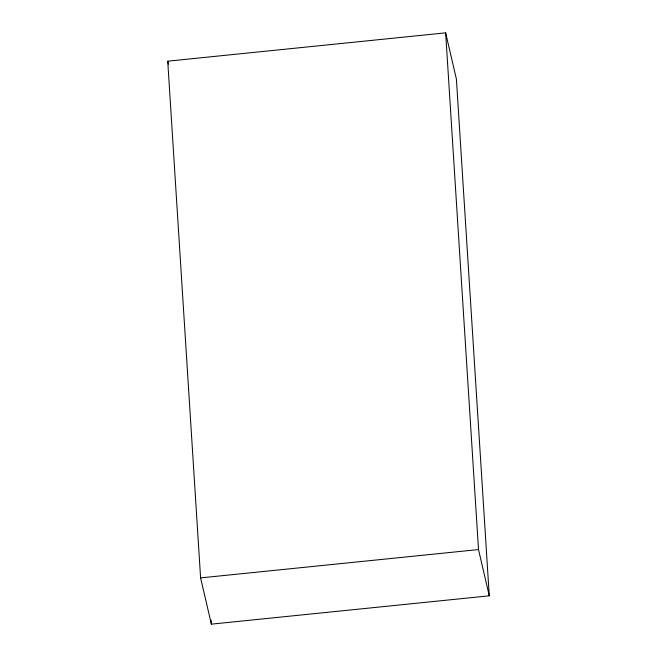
<?xml version="1.0" encoding="UTF-8"?>
<svg xmlns="http://www.w3.org/2000/svg" width="657" height="657" viewBox="0 0 657 657"><rect width="100%" height="100%" fill="white"/><g stroke="black" fill="none" stroke-linecap="round" stroke-linejoin="round"><path stroke-width="0.99" d="M167.732 61.183L445.643 32.85L456.401 79.103L489.268 595.817L211.357 624.15L200.599 577.897L167.732 61.183L168.422 64.14M200.599 577.897L478.51 549.564L489.268 595.817M445.643 32.85L478.51 549.564M211.102 620.06L211.357 624.15"/></g></svg>
